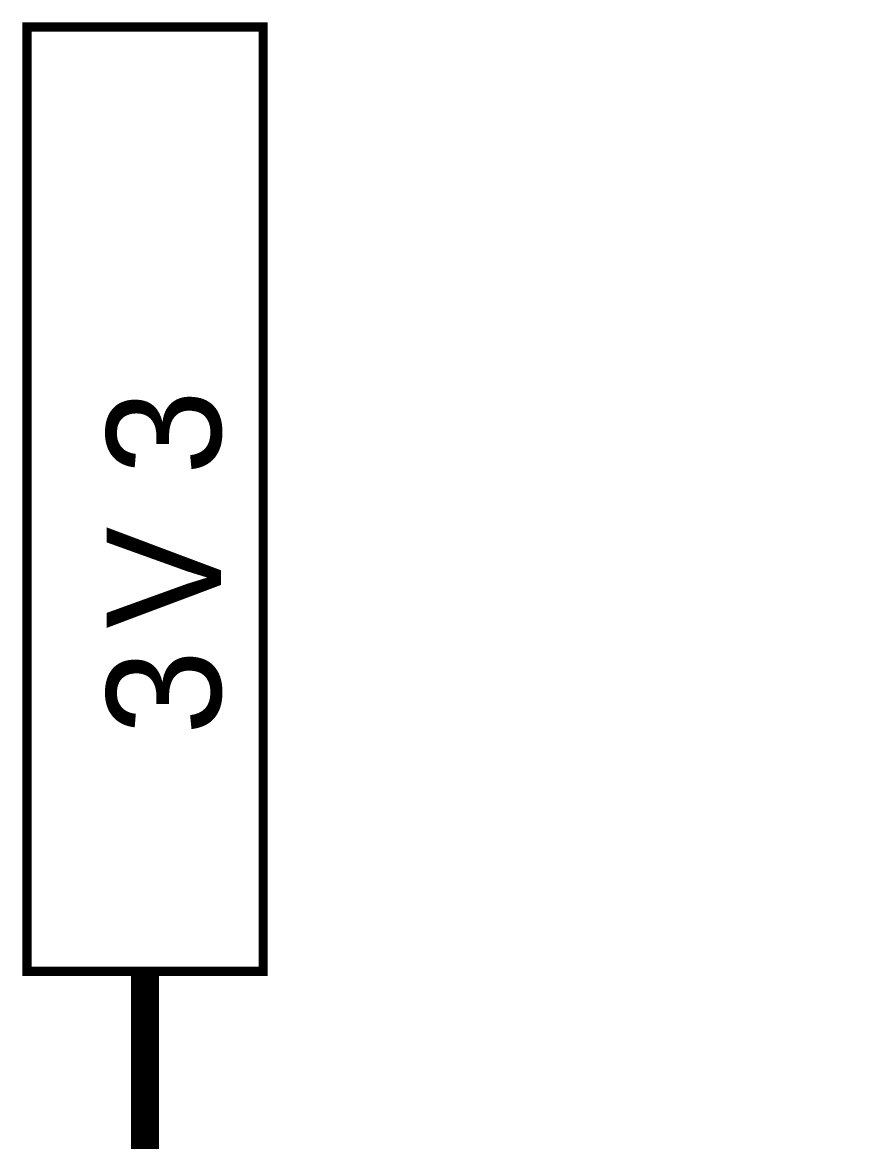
# Model space of a CAD drawing. Header units: millimetres. Extents: x 0 to 9.5, y 0 to 7.5.
# Drawn here: x 6.948 to 7.3056, y 2.4278 to 2.9018 of the extents above; entities that cross this region are included whole.
import ezdxf

# ---------------------------------------------------------------- set-up
doc = ezdxf.new("R2010")
doc.units = ezdxf.units.MM
doc.header["$MEASUREMENT"] = 0
doc.layers.add('Sheet', color=255, linetype='Continuous')

msp = doc.modelspace()

# ---------------------------------------------------------------- linework, layer by layer
at = {"layer": 'Sheet', "const_width": 0.0039}
for points in [[(6.94991, 2.89985), (6.94991, 2.5), (7.04996, 2.5), (7.04996, 2.89985), (6.94991, 2.89985), (6.94991, 2.89985)], [(7.04996, 2.5), (6.94991, 2.5), (6.94991, 2.89985), (7.04996, 2.89985), (7.04996, 2.5)]]:
    msp.add_lwpolyline(points, close=True, dxfattribs=at)
at = {"layer": 'Sheet', "const_width": 0.0118}
msp.add_lwpolyline([(7.29968, 1.79995), (7.29968, 2.39993), (6.99993, 2.39993), (6.99993, 2.5)], dxfattribs=at)

# ---------------------------------------------------------------- texts
at = {"layer": 'Sheet'}
for s, p in [('3', (7.03203, 2.71014)), ('V', (7.03203, 2.6451)), ('3', (7.03203, 2.60007))]:
    msp.add_text(s, height=0.04837, rotation=90, dxfattribs=at).set_placement(p)

doc.saveas('drawing.dxf')
